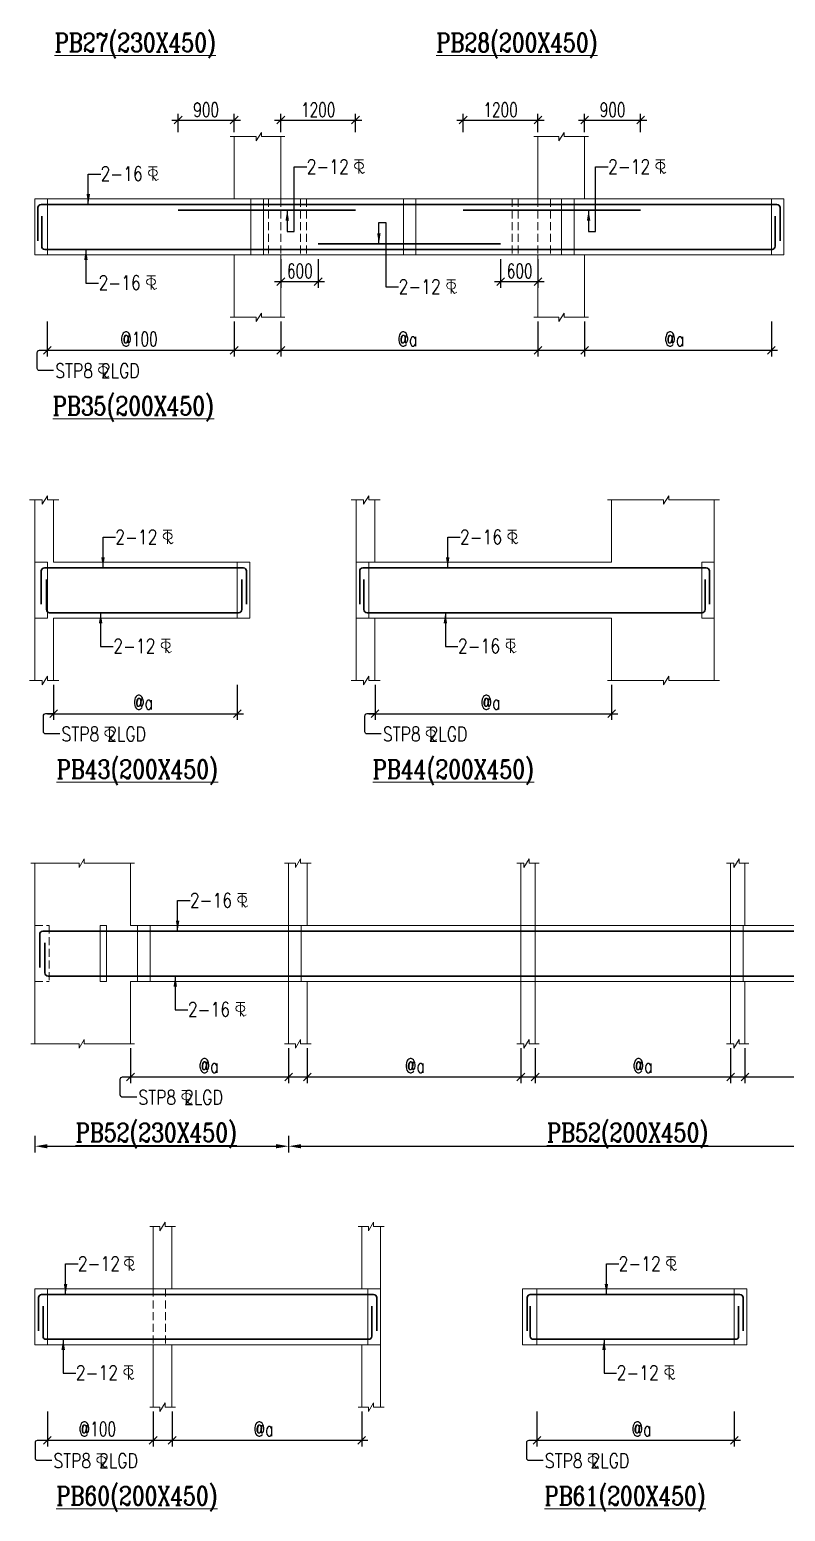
# Model space of a CAD drawing. Header units: millimetres. Extents: x 1277257 to 1543892, y 206696 to 309376.
# Drawn here: x 1479932 to 1492073, y 211559 to 235346 of the extents above; entities that cross this region are included whole.
import ezdxf

# ---------------------------------------------------------------- set-up
doc = ezdxf.new("R2010")
doc.units = ezdxf.units.MM
doc.header["$LTSCALE"] = 500
doc.header["$MEASUREMENT"] = 0
doc.header["$PDMODE"] = 34
doc.linetypes.add('HIDDEN', pattern=[0.375, 0.25, -0.125])
doc.layers.get('Defpoints').update_dxf_attribs({"lineweight": 0})
for name, color, linetype, lineweight in [('BEAM ELE', 2, 'Continuous', 15), ('DIM', 1, 'Continuous', 20), ('TAXT', 3, 'Continuous', 15), ('TEXT', 7, 'Continuous', 13), ('TEXT2', 3, 'Continuous', 15), ('TOWER AREA BEAM..', 3, 'Continuous', 20)]:
    doc.layers.add(name, color=color, linetype=linetype, lineweight=lineweight)
for name, color, linetype in [('D', 10, 'Continuous'), ('ST DIM.', 1, 'Continuous'), ('STEEL', 1, 'Continuous')]:
    doc.layers.add(name, color=color, linetype=linetype)
doc.styles.add('2MM', font='romans.shx', dxfattribs={"width": 0.7})
doc.styles.add('BHTESHT$0$HSCC2', font='romanc.shx')
doc.styles.add('haider', font='romans.shx')
doc.dimstyles.new('SHUIB MOD.', dxfattribs={"dimtxt": 230, "dimasz": 130, "dimexe": 100, "dimexo": 70, "dimgap": 50, "dimtad": 2, "dimdec": 0, "dimzin": 4, "dimdsep": 46, "dimtxsty": '2MM', "dimblk": 'OBLIQUE', "dimcen": 0.09, "dimdle": 100, "dimclrd": 1, "dimclre": 1, "dimclrt": 3, "dimadec": 0, "dimazin": 0, "dimtfac": 1, "dimtdec": 0, "dimtix": 1, "dimtmove": 2, "dimatfit": 3, "dimfxl": 100, "dimtolj": 1, "dimlwd": -1, "dimarcsym": 0})

# ---------------------------------------------------------------- blocks, each defined once
blk = doc.blocks.new('_Oblique')
at = {"color": 0, "linetype": 'ByBlock', "lineweight": -2}
blk.add_line((-0.5, -0.5), (0.5, 0.5), dxfattribs=at)
blk = doc.blocks.new('A$C76682FD6')
at = {"layer": 'TEXT', "color": 3, "ltscale": 0.2}
for p, q in [((143, 219, -1), (2, 219, -1)), ((72, 0, -1), (72, 219, -1)), ((72, 63, -1), (128, 0, -1)), ((128, 0, -1), (162, 21))]:
    blk.add_line(p, q, dxfattribs=at)
blk.add_ellipse((72, 124, -1), major_axis=(72.3, 0), ratio=0.753223, dxfattribs=at)
blk = doc.blocks.new('*D167')
at = {"layer": 'Defpoints', "color": 0, "ltscale": 100, "transparency": 16777216}
for p in [(1483968, 230729, 6), (1488098, 230729, 6), (1488098, 230198)]:
    blk.add_point(p, dxfattribs=at)
at = {"layer": 'ST DIM.', "color": 1, "lineweight": -2, "ltscale": 100, "transparency": 16777216}
for p, q in [((1483968, 230659), (1483968, 230098)), ((1488098, 230659), (1488098, 230098))]:
    blk.add_line(p, q, dxfattribs=at)
at = {"layer": 'ST DIM.', "color": 1, "ltscale": 100, "transparency": 16777216}
blk.add_line((1483868, 230198), (1488198, 230198), dxfattribs=at)
at = {"layer": 'ST DIM.', "color": 1, "ltscale": 100, "transparency": 16777216, "xscale": 125, "yscale": 125, "zscale": 125, "rotation": 180}
blk.add_blockref('_Oblique', (1483968, 230198), dxfattribs=at)
at = {"layer": 'ST DIM.', "color": 1, "ltscale": 100, "transparency": 16777216, "xscale": 125, "yscale": 125, "zscale": 125}
blk.add_blockref('_Oblique', (1488098, 230198), dxfattribs=at)
at = {"layer": 'ST DIM.', "color": 3, "ltscale": 100, "transparency": 16777216, "insert": (1486000, 230378), "char_height": 230, "attachment_point": 5, "style": '2MM'}
blk.add_mtext('\\A1;@a', dxfattribs=at)
blk = doc.blocks.new('*D168')
at = {"layer": 'Defpoints', "color": 0, "ltscale": 100, "transparency": 16777216}
for p in [(1480217, 230729, 6), (1483218, 230729, 6), (1483218, 230198)]:
    blk.add_point(p, dxfattribs=at)
at = {"layer": 'ST DIM.', "color": 1, "lineweight": -2, "ltscale": 100, "transparency": 16777216}
for p, q in [((1480217, 230659), (1480217, 230098)), ((1483218, 230659), (1483218, 230098))]:
    blk.add_line(p, q, dxfattribs=at)
at = {"layer": 'ST DIM.', "color": 1, "ltscale": 100, "transparency": 16777216}
blk.add_line((1480117, 230198), (1483318, 230198), dxfattribs=at)
at = {"layer": 'ST DIM.', "color": 1, "ltscale": 100, "transparency": 16777216, "xscale": 125, "yscale": 125, "zscale": 125, "rotation": 180}
blk.add_blockref('_Oblique', (1480217, 230198), dxfattribs=at)
at = {"layer": 'ST DIM.', "color": 1, "ltscale": 100, "transparency": 16777216, "xscale": 125, "yscale": 125, "zscale": 125}
blk.add_blockref('_Oblique', (1483218, 230198), dxfattribs=at)
at = {"layer": 'ST DIM.', "color": 3, "ltscale": 100, "transparency": 16777216, "insert": (1481689, 230378), "char_height": 230, "attachment_point": 5, "style": '2MM'}
blk.add_mtext('\\A1;@100', dxfattribs=at)
blk = doc.blocks.new('*D169')
at = {"layer": 'Defpoints', "color": 0, "ltscale": 100, "transparency": 16777216}
for p in [(1488848, 230729, 6), (1491848, 230729, 6), (1491848, 230198)]:
    blk.add_point(p, dxfattribs=at)
at = {"layer": 'ST DIM.', "color": 1, "lineweight": -2, "ltscale": 100, "transparency": 16777216}
for p, q in [((1488848, 230659), (1488848, 230098)), ((1491848, 230659), (1491848, 230098))]:
    blk.add_line(p, q, dxfattribs=at)
at = {"layer": 'ST DIM.', "color": 1, "ltscale": 100, "transparency": 16777216}
blk.add_line((1488748, 230198), (1491948, 230198), dxfattribs=at)
at = {"layer": 'ST DIM.', "color": 1, "ltscale": 100, "transparency": 16777216, "xscale": 125, "yscale": 125, "zscale": 125, "rotation": 180}
blk.add_blockref('_Oblique', (1488848, 230198), dxfattribs=at)
at = {"layer": 'ST DIM.', "color": 1, "ltscale": 100, "transparency": 16777216, "xscale": 125, "yscale": 125, "zscale": 125}
blk.add_blockref('_Oblique', (1491848, 230198), dxfattribs=at)
at = {"layer": 'ST DIM.', "color": 3, "ltscale": 100, "transparency": 16777216, "insert": (1490287, 230378), "char_height": 230, "attachment_point": 5, "style": '2MM'}
blk.add_mtext('\\A1;@a', dxfattribs=at)
blk = doc.blocks.new('*D180')
at = {"layer": 'Defpoints', "color": 0, "ltscale": 100, "transparency": 16777216}
for p in [(1480318, 224896, 6), (1483268, 224896, 6), (1483268, 224365)]:
    blk.add_point(p, dxfattribs=at)
at = {"layer": 'ST DIM.', "color": 1, "lineweight": -2, "ltscale": 100, "transparency": 16777216}
for p, q in [((1480318, 224826), (1480318, 224265)), ((1483268, 224826), (1483268, 224265))]:
    blk.add_line(p, q, dxfattribs=at)
at = {"layer": 'ST DIM.', "color": 1, "ltscale": 100, "transparency": 16777216}
blk.add_line((1480218, 224365), (1483368, 224365), dxfattribs=at)
at = {"layer": 'ST DIM.', "color": 1, "ltscale": 100, "transparency": 16777216, "xscale": 125, "yscale": 125, "zscale": 125, "rotation": 180}
blk.add_blockref('_Oblique', (1480318, 224365), dxfattribs=at)
at = {"layer": 'ST DIM.', "color": 1, "ltscale": 100, "transparency": 16777216, "xscale": 125, "yscale": 125, "zscale": 125}
blk.add_blockref('_Oblique', (1483268, 224365), dxfattribs=at)
at = {"layer": 'ST DIM.', "color": 3, "ltscale": 100, "transparency": 16777216, "insert": (1481753, 224546), "char_height": 230, "attachment_point": 5, "style": '2MM'}
blk.add_mtext('\\A1;@a', dxfattribs=at)
blk = doc.blocks.new('*D181')
at = {"layer": 'Defpoints', "color": 0, "ltscale": 100, "transparency": 16777216}
for p in [(1485481, 224896, 6), (1489281, 224896, 6), (1489281, 224365)]:
    blk.add_point(p, dxfattribs=at)
at = {"layer": 'ST DIM.', "color": 1, "lineweight": -2, "ltscale": 100, "transparency": 16777216}
for p, q in [((1485481, 224826), (1485481, 224265)), ((1489281, 224826), (1489281, 224265))]:
    blk.add_line(p, q, dxfattribs=at)
at = {"layer": 'ST DIM.', "color": 1, "ltscale": 100, "transparency": 16777216}
blk.add_line((1485381, 224365), (1489381, 224365), dxfattribs=at)
at = {"layer": 'ST DIM.', "color": 1, "ltscale": 100, "transparency": 16777216, "xscale": 125, "yscale": 125, "zscale": 125, "rotation": 180}
blk.add_blockref('_Oblique', (1485481, 224365), dxfattribs=at)
at = {"layer": 'ST DIM.', "color": 1, "ltscale": 100, "transparency": 16777216, "xscale": 125, "yscale": 125, "zscale": 125}
blk.add_blockref('_Oblique', (1489281, 224365), dxfattribs=at)
at = {"layer": 'ST DIM.', "color": 3, "ltscale": 100, "transparency": 16777216, "insert": (1487335, 224546), "char_height": 230, "attachment_point": 5, "style": '2MM'}
blk.add_mtext('\\A1;@a', dxfattribs=at)
blk = doc.blocks.new('*D191')
at = {"layer": 'Defpoints', "color": 0, "ltscale": 100, "transparency": 16777216}
for p in [(1481553, 219063, 6), (1484093, 219063, 6), (1484093, 218533)]:
    blk.add_point(p, dxfattribs=at)
at = {"layer": 'ST DIM.', "color": 1, "lineweight": -2, "ltscale": 100, "transparency": 16777216}
for p, q in [((1481553, 218993), (1481553, 218433)), ((1484093, 218993), (1484093, 218433))]:
    blk.add_line(p, q, dxfattribs=at)
at = {"layer": 'ST DIM.', "color": 1, "ltscale": 100, "transparency": 16777216}
blk.add_line((1481453, 218533), (1484193, 218533), dxfattribs=at)
at = {"layer": 'ST DIM.', "color": 1, "ltscale": 100, "transparency": 16777216, "xscale": 125, "yscale": 125, "zscale": 125, "rotation": 180}
blk.add_blockref('_Oblique', (1481553, 218533), dxfattribs=at)
at = {"layer": 'ST DIM.', "color": 1, "ltscale": 100, "transparency": 16777216, "xscale": 125, "yscale": 125, "zscale": 125}
blk.add_blockref('_Oblique', (1484093, 218533), dxfattribs=at)
at = {"layer": 'ST DIM.', "color": 3, "ltscale": 100, "transparency": 16777216, "insert": (1482807, 218713), "char_height": 230, "attachment_point": 5, "style": '2MM'}
blk.add_mtext('\\A1;@a', dxfattribs=at)
blk = doc.blocks.new('*D192')
at = {"layer": 'Defpoints', "color": 0, "ltscale": 100, "transparency": 16777216}
for p in [(1484393, 219063, 6), (1487823, 219063, 6), (1487823, 218533)]:
    blk.add_point(p, dxfattribs=at)
at = {"layer": 'ST DIM.', "color": 1, "lineweight": -2, "ltscale": 100, "transparency": 16777216}
for p, q in [((1484393, 218993), (1484393, 218433)), ((1487823, 218993), (1487823, 218433))]:
    blk.add_line(p, q, dxfattribs=at)
at = {"layer": 'ST DIM.', "color": 1, "ltscale": 100, "transparency": 16777216}
blk.add_line((1484293, 218533), (1487923, 218533), dxfattribs=at)
at = {"layer": 'ST DIM.', "color": 1, "ltscale": 100, "transparency": 16777216, "xscale": 125, "yscale": 125, "zscale": 125, "rotation": 180}
blk.add_blockref('_Oblique', (1484393, 218533), dxfattribs=at)
at = {"layer": 'ST DIM.', "color": 1, "ltscale": 100, "transparency": 16777216, "xscale": 125, "yscale": 125, "zscale": 125}
blk.add_blockref('_Oblique', (1487823, 218533), dxfattribs=at)
at = {"layer": 'ST DIM.', "color": 3, "ltscale": 100, "transparency": 16777216, "insert": (1486119, 218713), "char_height": 230, "attachment_point": 5, "style": '2MM'}
blk.add_mtext('\\A1;@a', dxfattribs=at)
blk = doc.blocks.new('*D193')
at = {"layer": 'Defpoints', "color": 0, "ltscale": 100, "transparency": 16777216}
for p in [(1488053, 219063, 6), (1491193, 219063, 6), (1491193, 218533)]:
    blk.add_point(p, dxfattribs=at)
at = {"layer": 'ST DIM.', "color": 1, "lineweight": -2, "ltscale": 100, "transparency": 16777216}
for p, q in [((1488053, 218993), (1488053, 218433)), ((1491193, 218993), (1491193, 218433))]:
    blk.add_line(p, q, dxfattribs=at)
at = {"layer": 'ST DIM.', "color": 1, "ltscale": 100, "transparency": 16777216}
blk.add_line((1487953, 218533), (1491293, 218533), dxfattribs=at)
at = {"layer": 'ST DIM.', "color": 1, "ltscale": 100, "transparency": 16777216, "xscale": 125, "yscale": 125, "zscale": 125, "rotation": 180}
blk.add_blockref('_Oblique', (1488053, 218533), dxfattribs=at)
at = {"layer": 'ST DIM.', "color": 1, "ltscale": 100, "transparency": 16777216, "xscale": 125, "yscale": 125, "zscale": 125}
blk.add_blockref('_Oblique', (1491193, 218533), dxfattribs=at)
at = {"layer": 'ST DIM.', "color": 3, "ltscale": 100, "transparency": 16777216, "insert": (1489779, 218713), "char_height": 230, "attachment_point": 5, "style": '2MM'}
blk.add_mtext('\\A1;@a', dxfattribs=at)
blk = doc.blocks.new('*D194')
at = {"layer": 'Defpoints', "color": 0, "ltscale": 100, "transparency": 16777216}
for p in [(1491423, 219063, 6), (1494853, 219063, 6), (1494853, 218533)]:
    blk.add_point(p, dxfattribs=at)
at = {"layer": 'ST DIM.', "color": 1, "lineweight": -2, "ltscale": 100, "transparency": 16777216}
for p, q in [((1491423, 218993), (1491423, 218433)), ((1494853, 218993), (1494853, 218433))]:
    blk.add_line(p, q, dxfattribs=at)
at = {"layer": 'ST DIM.', "color": 1, "ltscale": 100, "transparency": 16777216}
blk.add_line((1491323, 218533), (1494953, 218533), dxfattribs=at)
at = {"layer": 'ST DIM.', "color": 1, "ltscale": 100, "transparency": 16777216, "xscale": 125, "yscale": 125, "zscale": 125, "rotation": 180}
blk.add_blockref('_Oblique', (1491423, 218533), dxfattribs=at)
at = {"layer": 'ST DIM.', "color": 1, "ltscale": 100, "transparency": 16777216, "xscale": 125, "yscale": 125, "zscale": 125}
blk.add_blockref('_Oblique', (1494853, 218533), dxfattribs=at)
at = {"layer": 'ST DIM.', "color": 3, "ltscale": 100, "transparency": 16777216, "insert": (1493149, 218713), "char_height": 230, "attachment_point": 5, "style": '2MM'}
blk.add_mtext('\\A1;@a', dxfattribs=at)
blk = doc.blocks.new('*D196')
at = {"layer": 'Defpoints', "color": 0, "ltscale": 100, "transparency": 16777216}
for p in [(1480018, 217656, 6), (1484093, 217656, 6), (1484093, 217421)]:
    blk.add_point(p, dxfattribs=at)
at = {"layer": 'ST DIM.', "color": 1, "lineweight": -2, "ltscale": 100, "transparency": 16777216}
for p, q in [((1480018, 217586), (1480018, 217321)), ((1484093, 217586), (1484093, 217321))]:
    blk.add_line(p, q, dxfattribs=at)
at = {"layer": 'ST DIM.', "color": 1, "ltscale": 100, "transparency": 16777216}
blk.add_line((1480218, 217421), (1483893, 217421), dxfattribs=at)
for points in [[(1480218, 217454), (1480218, 217387), (1480018, 217421)], [(1483893, 217454), (1483893, 217387), (1484093, 217421)]]:
    blk.add_solid(points, dxfattribs=at)
blk = doc.blocks.new('*D197')
at = {"layer": 'Defpoints', "color": 0, "ltscale": 100, "transparency": 16777216}
for p in [(1484093, 217656, 6), (1497143, 217656, 6), (1497143, 217421)]:
    blk.add_point(p, dxfattribs=at)
at = {"layer": 'ST DIM.', "color": 1, "lineweight": -2, "ltscale": 100, "transparency": 16777216}
for p, q in [((1484093, 217586), (1484093, 217321)), ((1497143, 217586), (1497143, 217321))]:
    blk.add_line(p, q, dxfattribs=at)
at = {"layer": 'ST DIM.', "color": 1, "ltscale": 100, "transparency": 16777216}
blk.add_line((1484293, 217421), (1496943, 217421), dxfattribs=at)
for points in [[(1484293, 217454), (1484293, 217387), (1484093, 217421)], [(1496943, 217454), (1496943, 217387), (1497143, 217421)]]:
    blk.add_solid(points, dxfattribs=at)
blk = doc.blocks.new('*D210')
at = {"layer": 'Defpoints', "color": 0, "ltscale": 100, "transparency": 16777216}
for p in [(1480218, 213231, 6), (1481918, 213231, 6), (1481918, 212700)]:
    blk.add_point(p, dxfattribs=at)
at = {"layer": 'ST DIM.', "color": 1, "lineweight": -2, "ltscale": 100, "transparency": 16777216}
for p, q in [((1480218, 213161), (1480218, 212600)), ((1481918, 213161), (1481918, 212600))]:
    blk.add_line(p, q, dxfattribs=at)
at = {"layer": 'ST DIM.', "color": 1, "ltscale": 100, "transparency": 16777216}
blk.add_line((1480118, 212700), (1482018, 212700), dxfattribs=at)
at = {"layer": 'ST DIM.', "color": 1, "ltscale": 100, "transparency": 16777216, "xscale": 125, "yscale": 125, "zscale": 125, "rotation": 180}
blk.add_blockref('_Oblique', (1480218, 212700), dxfattribs=at)
at = {"layer": 'ST DIM.', "color": 1, "ltscale": 100, "transparency": 16777216, "xscale": 125, "yscale": 125, "zscale": 125}
blk.add_blockref('_Oblique', (1481918, 212700), dxfattribs=at)
at = {"layer": 'ST DIM.', "color": 3, "ltscale": 100, "transparency": 16777216, "insert": (1481020, 212881), "char_height": 230, "attachment_point": 5, "style": '2MM'}
blk.add_mtext('\\A1;@100', dxfattribs=at)
blk = doc.blocks.new('*D211')
at = {"layer": 'Defpoints', "color": 0, "ltscale": 100, "transparency": 16777216}
for p in [(1482223, 213231, 6), (1485268, 213231, 6), (1485268, 212700)]:
    blk.add_point(p, dxfattribs=at)
at = {"layer": 'ST DIM.', "color": 1, "lineweight": -2, "ltscale": 100, "transparency": 16777216}
for p, q in [((1482223, 213161), (1482223, 212600)), ((1485268, 213161), (1485268, 212600))]:
    blk.add_line(p, q, dxfattribs=at)
at = {"layer": 'ST DIM.', "color": 1, "ltscale": 100, "transparency": 16777216}
blk.add_line((1482123, 212700), (1485368, 212700), dxfattribs=at)
at = {"layer": 'ST DIM.', "color": 1, "ltscale": 100, "transparency": 16777216, "xscale": 125, "yscale": 125, "zscale": 125, "rotation": 180}
blk.add_blockref('_Oblique', (1482223, 212700), dxfattribs=at)
at = {"layer": 'ST DIM.', "color": 1, "ltscale": 100, "transparency": 16777216, "xscale": 125, "yscale": 125, "zscale": 125}
blk.add_blockref('_Oblique', (1485268, 212700), dxfattribs=at)
at = {"layer": 'ST DIM.', "color": 3, "ltscale": 100, "transparency": 16777216, "insert": (1483688, 212881), "char_height": 230, "attachment_point": 5, "style": '2MM'}
blk.add_mtext('\\A1;@a', dxfattribs=at)
blk = doc.blocks.new('*D212')
at = {"layer": 'Defpoints', "color": 0, "ltscale": 100, "transparency": 16777216}
for p in [(1488082, 213231, 6), (1491252, 213231, 6), (1491252, 212700)]:
    blk.add_point(p, dxfattribs=at)
at = {"layer": 'ST DIM.', "color": 1, "lineweight": -2, "ltscale": 100, "transparency": 16777216}
for p, q in [((1488082, 213161), (1488082, 212600)), ((1491252, 213161), (1491252, 212600))]:
    blk.add_line(p, q, dxfattribs=at)
at = {"layer": 'ST DIM.', "color": 1, "ltscale": 100, "transparency": 16777216}
blk.add_line((1487982, 212700), (1491352, 212700), dxfattribs=at)
at = {"layer": 'ST DIM.', "color": 1, "ltscale": 100, "transparency": 16777216, "xscale": 125, "yscale": 125, "zscale": 125, "rotation": 180}
blk.add_blockref('_Oblique', (1488082, 212700), dxfattribs=at)
at = {"layer": 'ST DIM.', "color": 1, "ltscale": 100, "transparency": 16777216, "xscale": 125, "yscale": 125, "zscale": 125}
blk.add_blockref('_Oblique', (1491252, 212700), dxfattribs=at)
at = {"layer": 'ST DIM.', "color": 3, "ltscale": 100, "transparency": 16777216, "insert": (1489761, 212881), "char_height": 230, "attachment_point": 5, "style": '2MM'}
blk.add_mtext('\\A1;@a', dxfattribs=at)
blk = doc.blocks.new('*D242')
at = {"layer": 'Defpoints', "color": 0, "ltscale": 100, "transparency": 16777216}
for p in [(1483968, 231729), (1484568, 231729), (1483968, 231299)]:
    blk.add_point(p, dxfattribs=at)
at = {"layer": 'ST DIM.', "color": 1, "lineweight": -2, "ltscale": 100, "transparency": 16777216}
for p, q in [((1483968, 231659), (1483968, 231199)), ((1484568, 231659), (1484568, 231199))]:
    blk.add_line(p, q, dxfattribs=at)
at = {"layer": 'ST DIM.', "color": 1, "ltscale": 100, "transparency": 16777216}
blk.add_line((1484668, 231299), (1483868, 231299), dxfattribs=at)
at = {"layer": 'ST DIM.', "color": 1, "ltscale": 100, "transparency": 16777216, "xscale": 125, "yscale": 125, "zscale": 125, "rotation": 180}
blk.add_blockref('_Oblique', (1483968, 231299), dxfattribs=at)
at = {"layer": 'ST DIM.', "color": 1, "ltscale": 100, "transparency": 16777216, "xscale": 125, "yscale": 125, "zscale": 125}
blk.add_blockref('_Oblique', (1484568, 231299), dxfattribs=at)
at = {"layer": 'ST DIM.', "color": 3, "ltscale": 100, "transparency": 16777216, "insert": (1484274, 231471), "char_height": 230, "attachment_point": 5, "style": '2MM'}
blk.add_mtext('\\A1;600', dxfattribs=at)
blk = doc.blocks.new('*D243')
at = {"layer": 'Defpoints', "color": 0, "ltscale": 100, "transparency": 16777216}
for p in [(1487498, 231729), (1488098, 231729), (1487498, 231299)]:
    blk.add_point(p, dxfattribs=at)
at = {"layer": 'ST DIM.', "color": 1, "lineweight": -2, "ltscale": 100, "transparency": 16777216}
for p, q in [((1487498, 231659), (1487498, 231199)), ((1488098, 231659), (1488098, 231199))]:
    blk.add_line(p, q, dxfattribs=at)
at = {"layer": 'ST DIM.', "color": 1, "ltscale": 100, "transparency": 16777216}
blk.add_line((1488198, 231299), (1487398, 231299), dxfattribs=at)
at = {"layer": 'ST DIM.', "color": 1, "ltscale": 100, "transparency": 16777216, "xscale": 125, "yscale": 125, "zscale": 125, "rotation": 180}
blk.add_blockref('_Oblique', (1487498, 231299), dxfattribs=at)
at = {"layer": 'ST DIM.', "color": 1, "ltscale": 100, "transparency": 16777216, "xscale": 125, "yscale": 125, "zscale": 125}
blk.add_blockref('_Oblique', (1488098, 231299), dxfattribs=at)
at = {"layer": 'ST DIM.', "color": 3, "ltscale": 100, "transparency": 16777216, "insert": (1487805, 231471), "char_height": 230, "attachment_point": 5, "style": '2MM'}
blk.add_mtext('\\A1;600', dxfattribs=at)
blk = doc.blocks.new('*D286')
at = {"layer": 'Defpoints', "color": 0, "ltscale": 100, "transparency": 16777216}
for p in [(1489748, 233894), (1488848, 233629), (1489748, 233629)]:
    blk.add_point(p, dxfattribs=at)
at = {"layer": 'ST DIM.', "color": 1, "ltscale": 100, "transparency": 16777216}
blk.add_line((1488748, 233894), (1489848, 233894), dxfattribs=at)
at = {"layer": 'ST DIM.', "color": 1, "lineweight": -2, "ltscale": 100, "transparency": 16777216}
for p, q in [((1488848, 233699), (1488848, 233994)), ((1489748, 233699), (1489748, 233994))]:
    blk.add_line(p, q, dxfattribs=at)
at = {"layer": 'ST DIM.', "color": 1, "ltscale": 100, "transparency": 16777216, "xscale": 125, "yscale": 125, "zscale": 125, "rotation": 180}
blk.add_blockref('_Oblique', (1488848, 233894), dxfattribs=at)
at = {"layer": 'ST DIM.', "color": 1, "ltscale": 100, "transparency": 16777216, "xscale": 125, "yscale": 125, "zscale": 125}
blk.add_blockref('_Oblique', (1489748, 233894), dxfattribs=at)
at = {"layer": 'ST DIM.', "color": 3, "ltscale": 100, "transparency": 16777216, "insert": (1489298, 234059), "char_height": 230, "attachment_point": 5, "style": '2MM'}
blk.add_mtext('\\A1;900', dxfattribs=at)
blk = doc.blocks.new('*D287')
at = {"layer": 'Defpoints', "color": 0, "ltscale": 100, "transparency": 16777216}
for p in [(1488098, 233894), (1486898, 233629), (1488098, 233629)]:
    blk.add_point(p, dxfattribs=at)
at = {"layer": 'ST DIM.', "color": 1, "ltscale": 100, "transparency": 16777216}
blk.add_line((1486798, 233894), (1488198, 233894), dxfattribs=at)
at = {"layer": 'ST DIM.', "color": 1, "lineweight": -2, "ltscale": 100, "transparency": 16777216}
for p, q in [((1486898, 233699), (1486898, 233994)), ((1488098, 233699), (1488098, 233994))]:
    blk.add_line(p, q, dxfattribs=at)
at = {"layer": 'ST DIM.', "color": 1, "ltscale": 100, "transparency": 16777216, "xscale": 125, "yscale": 125, "zscale": 125, "rotation": 180}
blk.add_blockref('_Oblique', (1486898, 233894), dxfattribs=at)
at = {"layer": 'ST DIM.', "color": 1, "ltscale": 100, "transparency": 16777216, "xscale": 125, "yscale": 125, "zscale": 125}
blk.add_blockref('_Oblique', (1488098, 233894), dxfattribs=at)
at = {"layer": 'ST DIM.', "color": 3, "ltscale": 100, "transparency": 16777216, "insert": (1487498, 234059), "char_height": 230, "attachment_point": 5, "style": '2MM'}
blk.add_mtext('\\A1;1200', dxfattribs=at)
blk = doc.blocks.new('*D288')
at = {"layer": 'Defpoints', "color": 0, "ltscale": 100, "transparency": 16777216}
for p in [(1485168, 233894), (1483968, 233629), (1485168, 233629)]:
    blk.add_point(p, dxfattribs=at)
at = {"layer": 'ST DIM.', "color": 1, "ltscale": 100, "transparency": 16777216}
blk.add_line((1483868, 233894), (1485268, 233894), dxfattribs=at)
at = {"layer": 'ST DIM.', "color": 1, "lineweight": -2, "ltscale": 100, "transparency": 16777216}
for p, q in [((1483968, 233699), (1483968, 233994)), ((1485168, 233699), (1485168, 233994))]:
    blk.add_line(p, q, dxfattribs=at)
at = {"layer": 'ST DIM.', "color": 1, "ltscale": 100, "transparency": 16777216, "xscale": 125, "yscale": 125, "zscale": 125, "rotation": 180}
blk.add_blockref('_Oblique', (1483968, 233894), dxfattribs=at)
at = {"layer": 'ST DIM.', "color": 1, "ltscale": 100, "transparency": 16777216, "xscale": 125, "yscale": 125, "zscale": 125}
blk.add_blockref('_Oblique', (1485168, 233894), dxfattribs=at)
at = {"layer": 'ST DIM.', "color": 3, "ltscale": 100, "transparency": 16777216, "insert": (1484568, 234059), "char_height": 230, "attachment_point": 5, "style": '2MM'}
blk.add_mtext('\\A1;1200', dxfattribs=at)
blk = doc.blocks.new('*D289')
at = {"layer": 'Defpoints', "color": 0, "ltscale": 100, "transparency": 16777216}
for p in [(1483218, 233894), (1482318, 233629), (1483218, 233629)]:
    blk.add_point(p, dxfattribs=at)
at = {"layer": 'ST DIM.', "color": 1, "ltscale": 100, "transparency": 16777216}
blk.add_line((1482218, 233894), (1483318, 233894), dxfattribs=at)
at = {"layer": 'ST DIM.', "color": 1, "lineweight": -2, "ltscale": 100, "transparency": 16777216}
for p, q in [((1482318, 233699), (1482318, 233994)), ((1483218, 233699), (1483218, 233994))]:
    blk.add_line(p, q, dxfattribs=at)
at = {"layer": 'ST DIM.', "color": 1, "ltscale": 100, "transparency": 16777216, "xscale": 125, "yscale": 125, "zscale": 125, "rotation": 180}
blk.add_blockref('_Oblique', (1482318, 233894), dxfattribs=at)
at = {"layer": 'ST DIM.', "color": 1, "ltscale": 100, "transparency": 16777216, "xscale": 125, "yscale": 125, "zscale": 125}
blk.add_blockref('_Oblique', (1483218, 233894), dxfattribs=at)
at = {"layer": 'ST DIM.', "color": 3, "ltscale": 100, "transparency": 16777216, "insert": (1482768, 234059), "char_height": 230, "attachment_point": 5, "style": '2MM'}
blk.add_mtext('\\A1;900', dxfattribs=at)

msp = doc.modelspace()

# ---------------------------------------------------------------- linework, layer by layer
at = {"layer": 'BEAM ELE', "color": 3}
for points in [[(1484030.3, 233628.6), (1483657.6, 233628.6), (1483657.6, 233697.2), (1483573, 233560.5), (1483573, 233628.6), (1483151.6, 233628.6)], [(1488910.5, 233628.6), (1488518, 233628.6), (1488518, 233697.2), (1488433.5, 233560.5), (1488433.5, 233628.6), (1488031.7, 233628.6)], [(1484030.3, 230728.6), (1483657.6, 230728.6), (1483657.6, 230797.2), (1483573, 230660.5), (1483573, 230728.6), (1483151.6, 230728.6)], [(1488910.5, 230728.6), (1488518, 230728.6), (1488518, 230797.2), (1488433.5, 230660.5), (1488433.5, 230728.6), (1488031.7, 230728.6)], [(1480400.7, 227796), (1480217.9, 227796), (1480217.9, 227864.6), (1480133.4, 227728), (1480133.4, 227796), (1479932.5, 227796)], [(1485563.6, 227796), (1485380.8, 227796), (1485380.8, 227864.6), (1485296.3, 227728), (1485296.3, 227796), (1485095.4, 227796)], [(1491012.6, 227796), (1490200.6, 227796), (1490200.6, 227864.6), (1490116, 227728), (1490116, 227796), (1489214.4, 227796)], [(1480400.7, 224896), (1480217.9, 224896), (1480217.9, 224964.6), (1480133.4, 224828), (1480133.4, 224896), (1479932.5, 224896)], [(1485563.6, 224896), (1485380.8, 224896), (1485380.8, 224964.6), (1485296.3, 224828), (1485296.3, 224896), (1485095.4, 224896)], [(1491012.6, 224896), (1490200.6, 224896), (1490200.6, 224964.6), (1490116, 224828), (1490116, 224896), (1489214.4, 224896)], [(1481615.3, 221963.4), (1480811.1, 221963.4), (1480811.1, 222032.1), (1480726.5, 221895.4), (1480726.5, 221963.4), (1479951.6, 221963.4)], [(1484455.5, 221963.4), (1484286.6, 221963.4), (1484286.6, 222032.1), (1484202, 221895.4), (1484202, 221963.4), (1484026.8, 221963.4)], [(1488115.5, 221963.4), (1487958.5, 221963.4), (1487958.5, 222032.1), (1487873.9, 221895.4), (1487873.9, 221963.4), (1487756.8, 221963.4)], [(1491485.5, 221963.4), (1491328.5, 221963.4), (1491328.5, 222032.1), (1491243.9, 221895.4), (1491243.9, 221963.4), (1491126.8, 221963.4)], [(1481615.3, 219063.4), (1480811.1, 219063.4), (1480811.1, 219132.1), (1480726.5, 218995.4), (1480726.5, 219063.4), (1479951.6, 219063.4)], [(1484455.5, 219063.4), (1484286.6, 219063.4), (1484286.6, 219132.1), (1484202, 218995.4), (1484202, 219063.4), (1484026.8, 219063.4)], [(1488115.5, 219063.4), (1487958.5, 219063.4), (1487958.5, 219132.1), (1487873.9, 218995.4), (1487873.9, 219063.4), (1487756.8, 219063.4)], [(1491485.5, 219063.4), (1491328.5, 219063.4), (1491328.5, 219132.1), (1491243.9, 218995.4), (1491243.9, 219063.4), (1491126.8, 219063.4)], [(1482278.2, 216130.9), (1482108.5, 216130.9), (1482108.5, 216199.5), (1482024, 216062.8), (1482024, 216130.9), (1481861.4, 216130.9)], [(1485628.2, 216130.9), (1485458.5, 216130.9), (1485458.5, 216199.5), (1485374, 216062.8), (1485374, 216130.9), (1485211.4, 216130.9)], [(1482278.2, 213230.9), (1482108.5, 213230.9), (1482108.5, 213299.5), (1482024, 213162.8), (1482024, 213230.9), (1481861.4, 213230.9)], [(1485628.2, 213230.9), (1485458.5, 213230.9), (1485458.5, 213299.5), (1485374, 213162.8), (1485374, 213230.9), (1485211.4, 213230.9)]]:
    msp.add_lwpolyline(points, dxfattribs=at)
at = {"layer": 'ST DIM.'}
for points, elevation in [([(1480318.1, 229872.9), (1480089.7, 229872.9, -0.4142136), (1480053.9, 229908.7), (1480053.9, 230162.2, -0.4142136), (1480089.7, 230198), (1489442.3, 230198)], -6.3), ([(1480418.9, 224040.3), (1480190.6, 224040.3, -0.4142136), (1480154.8, 224076.1), (1480154.8, 224329.7, -0.4142136), (1480190.6, 224365.5), (1480317.7, 224365.5)], -2.7), ([(1485581.8, 224040.3), (1485353.4, 224040.3, -0.4142136), (1485317.7, 224076.1), (1485317.7, 224329.7, -0.4142136), (1485353.4, 224365.5), (1485480.5, 224365.5)], -2.7), ([(1481653.9, 218207.8), (1481425.6, 218207.8, -0.4142136), (1481389.8, 218243.5), (1481389.8, 218497.1, -0.4142136), (1481425.6, 218532.9), (1495722.9, 218532.9)], -2.7), ([(1480288.6, 212375.2), (1480060.3, 212375.2, -0.4142136), (1480024.5, 212411), (1480024.5, 212664.6, -0.4142136), (1480060.3, 212700.3), (1483818.3, 212700.3)], -2.7), ([(1488183.2, 212375.2), (1487954.9, 212375.2, -0.4142136), (1487919.1, 212411), (1487919.1, 212664.6, -0.4142136), (1487954.9, 212700.3), (1488082, 212700.3)], -601194.1)]:
    msp.add_lwpolyline(points, format="xyb", dxfattribs=dict(at, elevation=elevation))
at = {"layer": 'STEEL', "color": 4, "lineweight": 30, "ltscale": 10}
for p, q in [((1480066.4, 231954.8, -186.5), (1480066.4, 232488.6, -186.5)), ((1480116.4, 232538.6, -140.7), (1491938.6, 232538.6, -2346141.3)), ((1482317.7, 232448.6, -1578084.1), (1485167.7, 232448.6, -2009027.5)), ((1486897.8, 232448.6, -2270638.7), (1489747.8, 232448.6, -2701582.1)), ((1491988.4, 231954.8, -186.5), (1491988.4, 232488.6, -186.5)), ((1480127.5, 231868.6, -599978), (1480127.5, 232349.6, -599978)), ((1491910.3, 231868.6, -599978), (1491910.3, 232349.6, -599978)), ((1480177.5, 231818.6, -599942.4), (1491860.3, 231818.6, -2883032.6)), ((1484567.7, 231908.6, -2068947.1), (1487497.8, 231908.6, -2229010.6)), ((1480170.2, 226706, -140.7), (1483367.9, 226706, -2346141.3)), ((1485284.9, 226706, -140.7), (1490803, 226706, -2299807.7)), ((1480120.2, 226122.3, -186.5), (1480120.2, 226656, -186.5)), ((1480203.8, 226036, -599978), (1480203.8, 226517, -599978)), ((1483339.6, 226036, -599978), (1483339.6, 226517, -599978)), ((1483417.7, 226122.3, -186.5), (1483417.7, 226656, -186.5)), ((1485234.9, 226122.3, -186.5), (1485234.9, 226656, -186.5)), ((1485302.9, 226036, -599978), (1485302.9, 226517, -599978)), ((1490784.9, 226036, -599978), (1490784.9, 226517, -599978)), ((1490852.9, 226122.3, -186.5), (1490852.9, 226656, -186.5)), ((1480253.8, 225986, -599942.4), (1483289.6, 225986, -2883032.6)), ((1485352.9, 225986, -599942.4), (1490734.9, 225986, -2877501.1)), ((1480094.9, 220289.7, -186.5), (1480094.9, 220823.4, -186.5)), ((1480144.9, 220873.4, -140.7), (1498841.8, 220873.4, -2346141.3)), ((1480178.5, 220203.4, -599978), (1480178.5, 220684.5, -599978)), ((1480228.5, 220153.4, -599942.4), (1498763.5, 220153.4, -2883032.6)), ((1480125.4, 215040.9, -140.7), (1485459.2, 215040.9, -2346141.3)), ((1487975.9, 215040.9, -140.7), (1491344.3, 215040.9, -1281856.1)), ((1480075.4, 214457.1, -186.5), (1480075.4, 214990.9, -186.5)), ((1480147.7, 214370.9, -599978), (1480147.7, 214851.9, -599978)), ((1485430.9, 214370.9, -599978), (1485430.9, 214851.9, -599978)), ((1485509, 214457.1, -186.5), (1485509, 214990.9, -186.5)), ((1487925.9, 214457.1, -186.5), (1487925.9, 214990.9, -186.5)), ((1487975.5, 214370.9, -599978), (1487975.5, 214851.9, -599978)), ((1491322.1, 214370.9, -599978), (1491322.1, 214851.9, -599978)), ((1491394.3, 214457.1, -186.5), (1491394.3, 214990.9, -186.5)), ((1480197.7, 214320.9, -599942.4), (1485380.9, 214320.9, -2883032.6)), ((1488025.5, 214320.9, -599942.4), (1491272.1, 214320.9, -1826933.4))]:
    msp.add_line(p, q, dxfattribs=at)
for centre, start, end in [((1480116.4, 232488.6, -186.5), 90, 180), ((1491938.4, 232488.6, -186.5), 0, 90), ((1480177.5, 231868.6, -599978), 180, 270), ((1491860.3, 231868.6, -599978), 270, 0), ((1480170.2, 226656, -186.5), 90, 180), ((1483367.7, 226656, -186.5), 0, 90), ((1485284.9, 226656, -186.5), 90, 180), ((1490802.9, 226656, -186.5), 0, 90), ((1480253.8, 226036, -599978), 180, 270), ((1483289.6, 226036, -599978), 270, 0), ((1485352.9, 226036, -599978), 180, 270), ((1490734.9, 226036, -599978), 270, 0), ((1480144.9, 220823.4, -186.5), 90, 180), ((1480228.5, 220203.4, -599978), 180, 270), ((1480125.4, 214990.9, -186.5), 90, 180), ((1485459, 214990.9, -186.5), 0, 90), ((1487975.9, 214990.9, -186.5), 90, 180), ((1491344.3, 214990.9, -186.5), 0, 90), ((1480197.7, 214370.9, -599978), 180, 270), ((1485380.9, 214370.9, -599978), 270, 0), ((1488025.5, 214370.9, -599978), 180, 270), ((1491272.1, 214370.9, -599978), 270, 0)]:
    msp.add_arc(centre, 50, start, end, dxfattribs=at)
at = {"layer": 'TOWER AREA BEAM..'}
for p, q in [((1483217.7, 233628.6), (1483217.7, 232628.6)), ((1483967.7, 233628.6), (1483967.7, 232628.6)), ((1488097.8, 233628.6), (1488097.8, 232628.6)), ((1488847.8, 233628.6), (1488847.8, 232628.6)), ((1480017.7, 232628.6), (1492047.8, 232628.6)), ((1480017.7, 232628.6), (1480017.7, 231728.6)), ((1480217.7, 232628.6), (1480217.7, 231728.6)), ((1483487.7, 231728.6), (1483487.7, 232628.6)), ((1483687.7, 231728.6), (1483687.7, 232628.6)), ((1485937.7, 232628.6), (1485937.7, 231728.6)), ((1486137.7, 232628.6), (1486137.7, 231728.6)), ((1488477.8, 232628.6), (1488477.8, 231728.6)), ((1488677.8, 232628.6), (1488677.8, 231728.6)), ((1491847.8, 231728.6), (1491847.8, 232628.6)), ((1492047.8, 231728.6), (1492047.8, 232628.6)), ((1480017.7, 231728.6), (1492047.8, 231728.6)), ((1483217.7, 231728.6), (1483217.7, 230728.6)), ((1483967.7, 231728.6), (1483967.7, 230728.6)), ((1488097.8, 231728.6), (1488097.8, 230728.6)), ((1488847.8, 231728.6), (1488847.8, 230728.6)), ((1480017.7, 227796), (1480017.7, 224896)), ((1480317.7, 227796), (1480317.7, 226796)), ((1485180.5, 227796), (1485180.5, 226796)), ((1485480.5, 227796), (1485480.5, 226796)), ((1489280.5, 227796), (1489280.5, 226796)), ((1490930.5, 227796), (1490930.5, 224896)), ((1480017.7, 226796), (1480217.7, 226796)), ((1480217.7, 226796), (1480217.7, 225896)), ((1480317.7, 226796), (1483467.7, 226796)), ((1483267.7, 226796), (1483267.7, 225896)), ((1483467.7, 226796), (1483467.7, 225896)), ((1485180.5, 226796), (1485180.5, 225896)), ((1485180.5, 226796), (1489280.5, 226796)), ((1485380.5, 226796), (1485380.5, 225896)), ((1490730.5, 226796), (1490730.5, 225896)), ((1490730.5, 226796), (1490930.5, 226796)), ((1480017.7, 225896), (1480217.7, 225896)), ((1480317.7, 225896), (1480317.7, 224896)), ((1480317.7, 225896), (1483467.7, 225896)), ((1485180.5, 225896), (1489280.5, 225896)), ((1485180.5, 225896), (1485180.5, 224896)), ((1485480.5, 225896), (1485480.5, 224896)), ((1489280.5, 225896), (1489280.5, 224896)), ((1490730.5, 225896), (1490930.5, 225896)), ((1480017.7, 221963.4), (1480017.7, 219063.4)), ((1481552.7, 221963.4), (1481552.7, 220963.4)), ((1484092.8, 221963.4), (1484092.8, 220963.4)), ((1484392.8, 221963.4), (1484392.8, 220963.4)), ((1487822.8, 221963.4), (1487822.8, 220963.4)), ((1488052.8, 221963.4), (1488052.8, 220963.4)), ((1491192.8, 221963.4), (1491192.8, 220963.4)), ((1491422.8, 221963.4), (1491422.8, 220963.4)), ((1481067.8, 220063.4), (1481067.8, 220963.4)), ((1481067.8, 220963.4), (1481167.8, 220963.4)), ((1481167.8, 220063.4), (1481167.8, 220963.4)), ((1481552.7, 220963.4), (1497142.7, 220963.4)), ((1481667.8, 220963.4), (1481667.8, 220063.4)), ((1481867.8, 220963.4), (1481867.8, 220063.4)), ((1484092.8, 220963.4), (1484092.8, 220063.4)), ((1484292.8, 220963.4), (1484292.8, 220063.4)), ((1487822.8, 220963.4), (1487822.8, 220063.4)), ((1488052.8, 220963.4), (1488052.8, 220063.4)), ((1491192.8, 220963.4), (1491192.8, 220063.4)), ((1491392.8, 220963.4), (1491392.8, 220063.4)), ((1481067.8, 220063.4), (1481167.8, 220063.4)), ((1481552.7, 220063.4), (1481552.7, 219063.4)), ((1481552.7, 220063.4), (1497142.7, 220063.4)), ((1484092.8, 220063.4), (1484092.8, 219063.4)), ((1484392.8, 220063.4), (1484392.8, 219063.4)), ((1487822.8, 220063.4), (1487822.8, 219063.4)), ((1488052.8, 220063.4), (1488052.8, 219063.4)), ((1491192.8, 220063.4), (1491192.8, 219063.4)), ((1491422.8, 220063.4), (1491422.8, 219063.4)), ((1481917.7, 216130.9), (1481917.7, 215130.9)), ((1482217.7, 216130.9), (1482217.7, 215130.9)), ((1485267.7, 216130.9), (1485267.7, 215130.9)), ((1485567.7, 216130.9), (1485567.7, 215130.9)), ((1480017.7, 215130.9), (1485567.7, 215130.9)), ((1480017.7, 215130.9), (1480017.7, 214230.9)), ((1480217.7, 215130.9), (1480217.7, 214230.9)), ((1485367.7, 215130.9), (1485367.7, 214230.9)), ((1485567.7, 215130.9), (1485567.7, 214230.9)), ((1487852, 215130.9), (1487852, 214230.9)), ((1487852, 215130.9), (1491452, 215130.9)), ((1488082, 215130.9), (1488082, 214230.9)), ((1491252, 215130.9), (1491252, 214230.9)), ((1491452, 215130.9), (1491452, 214230.9)), ((1480017.7, 214230.9), (1485567.7, 214230.9)), ((1481917.7, 214230.9), (1481917.7, 213230.9)), ((1482217.7, 214230.9), (1482217.7, 213230.9)), ((1485267.7, 214230.9), (1485267.7, 213230.9)), ((1485567.7, 214230.9), (1485567.7, 213230.9)), ((1487852, 214230.9), (1491452, 214230.9))]:
    msp.add_line(p, q, dxfattribs=at)
at = {"layer": 'TOWER AREA BEAM..', "linetype": 'HIDDEN'}
for p, q in [((1483767.7, 232628.6), (1483767.7, 231728.6)), ((1483968.5, 232628.6), (1483968.5, 231728.6)), ((1484282.7, 232628.6), (1484282.7, 231728.6)), ((1484382.7, 232628.6), (1484382.7, 231728.6)), ((1487682.8, 232628.6), (1487682.8, 231728.6)), ((1487782.8, 232628.6), (1487782.8, 231728.6)), ((1488097.8, 232628.6), (1488097.8, 231728.6)), ((1488297.8, 232628.6), (1488297.8, 231728.6)), ((1480017.7, 220963.4), (1480247.7, 220963.4)), ((1480247.7, 220963.4), (1480247.7, 220063.4)), ((1480017.7, 220063.4), (1480247.7, 220063.4)), ((1481917.7, 215130.9), (1481917.7, 214230.9)), ((1482117.7, 215130.9), (1482117.7, 214230.9))]:
    msp.add_line(p, q, dxfattribs=at)

# ---------------------------------------------------------------- block references
at = {"layer": 'DIM', "lineweight": 0}
for p in [(1481840, 232924.1, -22512), (1485151.4, 233037.3, 1869101.5), (1489992.8, 233037.3, 1869101.5), (1481812.2, 231173.2, -599957.5), (1486632.1, 231112.8, 2227283.3), (1481040.5, 229760.2, -5.7), (1482076.1, 227091.5, -22512), (1487613.4, 227091.5, -22512), (1482048.3, 225340.7, -599957.5), (1487585.6, 225340.7, -599957.5), (1481141.4, 223927.6, -2.2), (1486304.3, 223927.6, -2.2), (1483274.9, 221259, -22512), (1483247.1, 219508.1, -599957.5), (1482376.4, 218095.1, -2.2), (1481457.4, 215426.4, -22512), (1490162.6, 215426.4, -22512), (1481447.1, 213675.5, -599957.5), (1490134.8, 213675.5, -599957.5), (1481011.1, 212262.5, -2.2), (1488905.7, 212262.5, -601193.6)]:
    msp.add_blockref('A$C76682FD6', p, dxfattribs=at)

# ---------------------------------------------------------------- texts
at = {"layer": 'TAXT', "style": 'BHTESHT$0$HSCC2', "width": 0.8}
for s, p in [('%%UPB27(230X450)', (1480333.8, 234989.3, 1175946.7)), ('%%UPB28(200X450)', (1486464.7, 234989.3, 1175946.7)), ('%%UPB35(200X450)', (1480303, 229156.7, 1175943.1)), ('%%UPB43(200X450)', (1480366.9, 223324.1, 1175946.7)), ('%%UPB44(200X450)', (1485443.4, 223324.1, 1175946.7)), ('%%UPB52(230X450)', (1480671.9, 217491.6, 1175946.7)), ('%%UPB52(200X450)', (1488243, 217491.6, 1175946.7)), ('%%UPB60(200X450)', (1480360.5, 211659, 1175946.7)), ('%%UPB61(200X450)', (1488203, 211659, 574755.3))]:
    msp.add_text(s, height=300, dxfattribs=at).set_placement(p)
at = {"layer": 'TEXT2', "color": 3, "style": 'haider', "width": 0.8}
for s, p in [('2-16', (1481071.9, 232918.9, -22512.8)), ('2-12', (1484383.4, 233032.1, 1869100.7)), ('2-12', (1489224.8, 233032.1, 1869100.7)), ('2-16', (1481039.8, 231168.1, 1197983.4)), ('2-12', (1485859.7, 231107.7, 4025224.2)), ('STP8 2LGD', (1480343.9, 229755, -6.5)), ('2-12', (1481308.1, 227086.4, -22512.8)), ('2-16', (1486845.4, 227086.4, -22512.8)), ('2-12', (1481276, 225335.5, 1197983.4)), ('2-16', (1486813.2, 225335.5, 1197983.4)), ('STP8 2LGD', (1480444.7, 223922.4, -3)), ('STP8 2LGD', (1485607.6, 223922.4, -3)), ('2-16', (1482506.9, 221253.8, -22512.8)), ('2-16', (1482474.8, 219502.9, 1197983.4)), ('STP8 2LGD', (1481679.7, 218089.9, -3)), ('2-12', (1480706.9, 215421.2, -22512.8)), ('2-12', (1489394.5, 215421.2, -22512.8)), ('2-12', (1480674.8, 213670.4, 1197983.4)), ('2-12', (1489362.4, 213670.4, 1197983.4)), ('STP8 2LGD', (1480314.4, 212257.3, -3)), ('STP8 2LGD', (1488209, 212257.3, -601194.4))]:
    msp.add_text(s, height=230, dxfattribs=at).set_placement(p)

# ---------------------------------------------------------------- dimensions: what is measured, and where the dimension line sits
at = {"layer": 'ST DIM.', "ltscale": 100}
for base, p1, p2, picture, middle in [((1483217.7, 233894.5), (1482317.7, 233628.6), (1483217.7, 233628.6), '*D289', (1482767.7, 234059.5)), ((1485167.7, 233894.5), (1483967.7, 233628.6), (1485167.7, 233628.6), '*D288', (1484567.7, 234059.5)), ((1488097.8, 233894.5), (1486897.8, 233628.6), (1488097.8, 233628.6), '*D287', (1487497.8, 234059.5)), ((1489747.8, 233894.5), (1488847.8, 233628.6), (1489747.8, 233628.6), '*D286', (1489297.8, 234059.5))]:
    dim = msp.add_linear_dim(base=base, p1=p1, p2=p2, dimstyle='SHUIB MOD.', override={"dimasz": 125}, dxfattribs=at)
    dim.commit()
    dim.dimension.update_dxf_attribs({"geometry": picture, "text_midpoint": middle})
for base, p1, p2, picture, middle in [((1483967.7, 231299.4), (1484567.7, 231728.6), (1483967.7, 231728.6), '*D242', (1484274.4, 231471.4)), ((1487497.8, 231299.4), (1488097.8, 231728.6), (1487497.8, 231728.6), '*D243', (1487804.5, 231471.4))]:
    dim = msp.add_linear_dim(base=base, p1=p1, p2=p2, dimstyle='SHUIB MOD.', override={"dimasz": 125}, dxfattribs=at)
    dim.commit()
    dim.dimension.update_dxf_attribs({"geometry": picture, "text_midpoint": middle, "dimtype": 160})
for base, p1, p2, text, override, picture, middle in [((1483217.7, 230198, -6.3), (1480216.8, 230728.6), (1483217.7, 230728.6), '@100', {"dimasz": 125}, '*D168', (1481688.8, 230378.5, -6.3)), ((1488097.8, 230198, -6.3), (1483967.7, 230728.6), (1488097.8, 230728.6), '@a', {"dimasz": 125}, '*D167', (1486000, 230378.5, -6.3)), ((1491847.8, 230198, -6.3), (1488847.8, 230728.6), (1491847.8, 230728.6), '@a', {"dimasz": 125}, '*D169', (1490286.7, 230378.5, -6.3)), ((1483267.7, 224365.5, -6.3), (1480317.7, 224896), (1483267.7, 224896), '@a', {"dimasz": 125}, '*D180', (1481753, 224545.9, -6.3)), ((1489280.5, 224365.5, -6.3), (1485480.5, 224896), (1489280.5, 224896), '@a', {"dimasz": 125}, '*D181', (1487334.6, 224545.9, -6.3)), ((1484092.8, 218532.9, -6.3), (1481552.7, 219063.4), (1484092.8, 219063.4), '@a', {"dimasz": 125}, '*D191', (1482807.5, 218713.3, -6.3)), ((1487822.8, 218532.9, -6.3), (1484392.8, 219063.4), (1487822.8, 219063.4), '@a', {"dimasz": 125}, '*D192', (1486119.1, 218713.3, -6.3)), ((1491192.8, 218532.9, -6.3), (1488052.8, 219063.4), (1491192.8, 219063.4), '@a', {"dimasz": 125}, '*D193', (1489779.1, 218713.3, -6.3)), ((1494852.8, 218532.9, -6.3), (1491422.8, 219063.4), (1494852.8, 219063.4), '@a', {"dimasz": 125}, '*D194', (1493149.1, 218713.3, -6.3)), ((1484092.8, 217420.7, -6.3), (1480017.7, 217655.8), (1484092.8, 217655.8), ' ', {"dimasz": 200, "dimsah": 1}, '*D196', (1486648, 217601.1, -6.3)), ((1497142.7, 217420.7, -6.3), (1484092.8, 217655.8), (1497142.7, 217655.8), ' ', {"dimasz": 200, "dimsah": 1}, '*D197', (1493253, 217601.1, -6.3)), ((1481917.7, 212700.3, -6.3), (1480217.7, 213230.9), (1481917.7, 213230.9), '@100', {"dimasz": 125}, '*D210', (1481020.4, 212880.8, -6.3)), ((1485267.7, 212700.3, -6.3), (1482223.1, 213230.9), (1485267.7, 213230.9), '@a', {"dimasz": 125}, '*D211', (1483687.7, 212880.8, -6.3)), ((1491252, 212700.3, -601197.7), (1488082, 213230.9, -601191.4), (1491252, 213230.9, -601191.4), '@a', {"dimasz": 125}, '*D212', (1489760.7, 212880.8, -601197.7))]:
    dim = msp.add_linear_dim(base=base, p1=p1, p2=p2, text=text, dimstyle='SHUIB MOD.', override=override, dxfattribs=at)
    dim.commit()
    dim.dimension.update_dxf_attribs({"geometry": picture, "text_midpoint": middle, "dimtype": 160})

# ---------------------------------------------------------------- leaders
at = {"layer": 'D', "linetype": 'Continuous'}
for points in [[(1484071, 232448.6, -2593024.7), (1484071, 232106.2, -2593024.7), (1484182.2, 232106.2, -2593024.7), (1484182.2, 233141.7, -2593024.7), (1484386.7, 233141.7, -2593024.7)], [(1488912.4, 232448.6, -2593024.7), (1488912.4, 232106.2, -2593024.7), (1489023.6, 232106.2, -2593024.7), (1489023.6, 233141.7, -2593024.7), (1489228.1, 233141.7, -2593024.7)], [(1480875.3, 232538.6, -4484638.2), (1480875.3, 233028.6, -4484638.2), (1481075.3, 233028.6, -4484638.2)], [(1485543.7, 231908.6, -2234842.8), (1485543.7, 232251, -2234842.8), (1485654.9, 232251, -2234842.8), (1485654.9, 231215.4, -2234842.8), (1485859.4, 231215.4, -2234842.8)], [(1480837.4, 231818.6, -5062083.7), (1480837.4, 231275.8, -5062083.7), (1481039.5, 231275.8, -5062083.7)], [(1481111.4, 226706, -4484638.2), (1481111.4, 227196, -4484638.2), (1481311.4, 227196, -4484638.2)], [(1486648.7, 226706, -4484638.2), (1486648.7, 227196, -4484638.2), (1486848.7, 227196, -4484638.2)], [(1481073.6, 225986, -5062083.7), (1481073.6, 225443.2, -5062083.7), (1481275.6, 225443.2, -5062083.7)], [(1486610.8, 225986, -5062083.7), (1486610.8, 225443.2, -5062083.7), (1486812.9, 225443.2, -5062083.7)], [(1482310.2, 220873.4, -4484638.2), (1482310.2, 221363.4, -4484638.2), (1482510.2, 221363.4, -4484638.2)], [(1482272.4, 220153.4, -5062083.7), (1482272.4, 219610.7, -5062083.7), (1482474.4, 219610.7, -5062083.7)], [(1480510.2, 215040.9, -4484638.2), (1480510.2, 215530.9, -4484638.2), (1480710.2, 215530.9, -4484638.2)], [(1489197.9, 215040.9, -4484638.2), (1489197.9, 215530.9, -4484638.2), (1489397.8, 215530.9, -4484638.2)], [(1480472.4, 214320.9, -5062083.7), (1480472.4, 213778.1, -5062083.7), (1480674.4, 213778.1, -5062083.7)], [(1489160, 214320.9, -5062083.7), (1489160, 213778.1, -5062083.7), (1489362, 213778.1, -5062083.7)]]:
    msp.add_leader(points, dimstyle='SHUIB MOD.', override={"dimasz": 170, "dimtad": 0}, dxfattribs=at)

doc.saveas('drawing.dxf')
